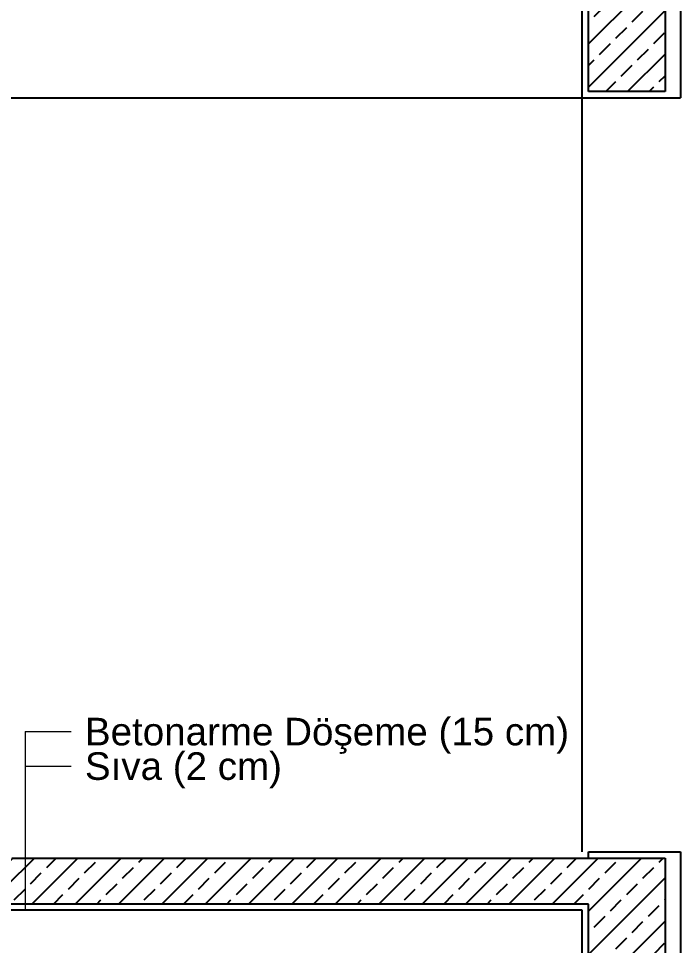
# Model space of a CAD drawing. Header units: millimetres. Extents: x 2232 to 85269, y -3593 to 5869.
# Drawn here: x 77160.9 to 77376.8, y 2679.2 to 2981.6 of the extents above; entities that cross this region are included whole.
import ezdxf

# ---------------------------------------------------------------- set-up
doc = ezdxf.new("R2010")
doc.units = ezdxf.units.MM
doc.layers.add('Standart', color=7, linetype='Continuous')
doc.styles.add('arial_1_18', font='arial.ttf', dxfattribs={"height": 0.2})
pattern_1 = [(45, (0, 0), (-7.07107, 7.07107), []), (45, (7.071, 0), (-7.07107, 7.07107), [5, -2.5])]

# ---------------------------------------------------------------- blocks, each defined once
blk = doc.blocks.new('IDE567Entity8297')
at = {"layer": 'Standart', "color": 173, "linetype": 'Continuous', "lineweight": 5}
for points in [[(1131.29, 791.25), (1131.29, 733)], [(1131.29, 791.25), (1146.29, 791.25)], [(1131.29, 780), (1146.29, 780)]]:
    blk.add_lwpolyline(points, dxfattribs=at)
at = {"layer": 'Standart', "color": 173, "linetype": 'Continuous', "lineweight": 5, "style": 'arial_1_18'}
for s, p in [('Betonarme Döşeme (15 cm)', (1150.79, 786.75)), ('Sıva (2 cm)', (1150.79, 775.5))]:
    blk.add_text(s, height=9, dxfattribs=at).set_placement(p)
blk = doc.blocks.new('IDE567Entity8330')
at = {"layer": 'Standart', "linetype": 'Continuous', "lineweight": -3}
h = blk.add_hatch(dxfattribs=at)
h.set_pattern_fill('ANSI33', color=171, scale=40, style=0)
h.set_pattern_definition(pattern_1)
h.paths.add_polyline_path([(1340, 1000), (1315, 1000), (1315, 1050), (1340, 1050)])
blk = doc.blocks.new('IDE567Entity8335')
at = {"layer": 'Standart', "linetype": 'Continuous', "lineweight": -3}
h = blk.add_hatch(dxfattribs=at)
h.set_pattern_fill('ANSI33', color=171, scale=40, style=0)
h.set_pattern_definition(pattern_1)
h.paths.add_polyline_path([(1315, 735), (1125, 735), (1125, 750), (1315, 750)])
blk = doc.blocks.new('IDE567Entity8336')
at = {"layer": 'Standart', "linetype": 'Continuous', "lineweight": -3}
h = blk.add_hatch(dxfattribs=at)
h.set_pattern_fill('ANSI33', color=171, scale=40, style=0)
h.set_pattern_definition(pattern_1)
h.paths.add_polyline_path([(1340, 700), (1315, 700), (1315, 750), (1340, 750)])
blk = doc.blocks.new('IDE567Entity8573')
at = {"layer": 'Standart', "color": 159, "linetype": 'Continuous', "lineweight": -3}
blk.add_lwpolyline([(1313, 752), (1313, 998)], dxfattribs=at)
blk = doc.blocks.new('IDE567Entity9390')
at = {"layer": 'Standart', "color": 159, "linetype": 'Continuous', "lineweight": -3}
blk.add_lwpolyline([(1315, 1000), (1315, 1035)], dxfattribs=at)
blk = doc.blocks.new('IDE567Entity9391')
at = {"layer": 'Standart', "color": 159, "linetype": 'Continuous', "lineweight": -3}
blk.add_lwpolyline([(1340, 1000), (1315, 1000)], dxfattribs=at)
blk = doc.blocks.new('IDE567Entity9392')
at = {"layer": 'Standart', "color": 159, "linetype": 'Continuous', "lineweight": -3}
blk.add_lwpolyline([(1340, 1050), (1340, 1000)], dxfattribs=at)
blk = doc.blocks.new('IDE567Entity9423')
at = {"layer": 'Standart', "color": 159, "linetype": 'Continuous', "lineweight": -3}
blk.add_lwpolyline([(1315, 735), (1125, 735)], dxfattribs=at)
blk = doc.blocks.new('IDE567Entity9425')
at = {"layer": 'Standart', "color": 159, "linetype": 'Continuous', "lineweight": -3}
blk.add_lwpolyline([(1127, 750), (1315, 750)], dxfattribs=at)
blk = doc.blocks.new('IDE567Entity9426')
at = {"layer": 'Standart', "color": 159, "linetype": 'Continuous', "lineweight": -3}
blk.add_lwpolyline([(1315, 750), (1340, 750)], dxfattribs=at)
blk = doc.blocks.new('IDE567Entity9427')
at = {"layer": 'Standart', "color": 159, "linetype": 'Continuous', "lineweight": -3}
blk.add_lwpolyline([(1315, 700), (1315, 735)], dxfattribs=at)
blk = doc.blocks.new('IDE567Entity9429')
at = {"layer": 'Standart', "color": 159, "linetype": 'Continuous', "lineweight": -3}
blk.add_lwpolyline([(1340, 750), (1340, 700)], dxfattribs=at)
blk = doc.blocks.new('IDE567Entity9890')
at = {"layer": 'Standart', "color": 11, "linetype": 'Continuous', "lineweight": -3}
blk.add_lwpolyline([(1345, 1052), (1345, 998)], dxfattribs=at)
blk = doc.blocks.new('IDE567Entity9891')
at = {"layer": 'Standart', "color": 11, "linetype": 'Continuous', "lineweight": -3}
blk.add_lwpolyline([(1313, 998), (1345, 998)], dxfattribs=at)
blk = doc.blocks.new('IDE567Entity9892')
at = {"layer": 'Standart', "color": 11, "linetype": 'Continuous', "lineweight": -3}
blk.add_lwpolyline([(1313, 998), (1313, 1033)], dxfattribs=at)
blk = doc.blocks.new('IDE567Entity9939')
at = {"layer": 'Standart', "color": 11, "linetype": 'Continuous', "lineweight": -3}
blk.add_lwpolyline([(1315, 750), (1315, 752)], dxfattribs=at)
blk = doc.blocks.new('IDE567Entity9940')
at = {"layer": 'Standart', "color": 11, "linetype": 'Continuous', "lineweight": -3}
blk.add_lwpolyline([(1315, 752), (1345, 752)], dxfattribs=at)
blk = doc.blocks.new('IDE567Entity9941')
at = {"layer": 'Standart', "color": 11, "linetype": 'Continuous', "lineweight": -3}
blk.add_lwpolyline([(1345, 752), (1345, 698)], dxfattribs=at)
blk = doc.blocks.new('IDE567Entity9943')
at = {"layer": 'Standart', "color": 11, "linetype": 'Continuous', "lineweight": -3}
blk.add_lwpolyline([(1313, 698), (1313, 733)], dxfattribs=at)
blk = doc.blocks.new('IDE567Entity9944')
at = {"layer": 'Standart', "color": 11, "linetype": 'Continuous', "lineweight": -3}
blk.add_lwpolyline([(1313, 733), (1125, 733)], dxfattribs=at)
blk = doc.blocks.new('IDE567Entity10171')
at = {"layer": 'Standart', "color": 159, "linetype": 'Continuous', "lineweight": -3}
blk.add_lwpolyline([(1015, 998), (1313, 998)], dxfattribs=at)

msp = doc.modelspace()

# ---------------------------------------------------------------- block references
at = {"layer": 'Standart'}
for name in ['IDE567Entity9890', 'IDE567Entity8330', 'IDE567Entity9392', 'IDE567Entity9892', 'IDE567Entity9390', 'IDE567Entity9391', 'IDE567Entity10171', 'IDE567Entity8573', 'IDE567Entity9891', 'IDE567Entity8297', 'IDE567Entity9939', 'IDE567Entity9940', 'IDE567Entity9941', 'IDE567Entity8335', 'IDE567Entity9425', 'IDE567Entity8336', 'IDE567Entity9426', 'IDE567Entity9429', 'IDE567Entity9423', 'IDE567Entity9427', 'IDE567Entity9944', 'IDE567Entity9943']:
    msp.add_blockref(name, (76031.79, 1957.74), dxfattribs=at)

doc.saveas('drawing.dxf')
